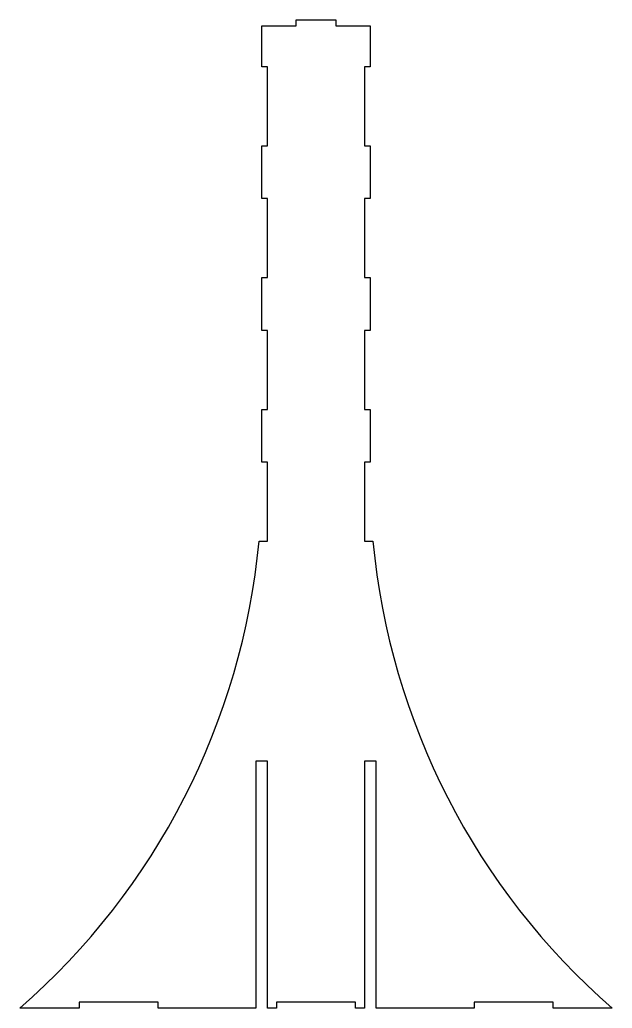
# Model space of a CAD drawing. Header units: millimetres. Extents: x -300 to 300, y -1000 to 0.
import ezdxf

# ---------------------------------------------------------------- set-up
doc = ezdxf.new("R2010")
doc.units = ezdxf.units.MM
doc.layers.get('0').update_dxf_attribs({"linetype": 'CONTINUOUS'})

msp = doc.modelspace()

# ---------------------------------------------------------------- linework, layer by layer
msp.add_lwpolyline([(-55, -6), (-20, -6), (-20, 0), (20, 0), (20, -6), (55, -6), (55, -47.5), (49, -47.5), (49, -127.5), (55, -127.5), (55, -180.8), (49, -180.8), (49, -260.8), (55, -260.8), (55, -314.2), (49, -314.2), (49, -394.2), (55, -394.2), (55, -447.5), (49, -447.5), (49, -527.5), (57.6, -527.5, 0.19241), (300, -1000), (240, -1000), (240, -994), (160, -994), (160, -1000), (61, -1000), (61, -750), (49, -750), (49, -1000), (40, -1000), (40, -994), (-40, -994), (-40, -1000), (-49, -1000), (-49, -750), (-61, -750), (-61, -1000), (-160, -1000), (-160, -994), (-240, -994), (-240, -1000), (-300, -1000, 0.19241), (-57.6, -527.5), (-49, -527.5), (-49, -447.5), (-55, -447.5), (-55, -394.2), (-49, -394.2), (-49, -314.2), (-55, -314.2), (-55, -260.8), (-49, -260.8), (-49, -180.8), (-55, -180.8), (-55, -127.5), (-49, -127.5), (-49, -47.5), (-55, -47.5)], format="xyb", close=True)

doc.saveas('drawing.dxf')
